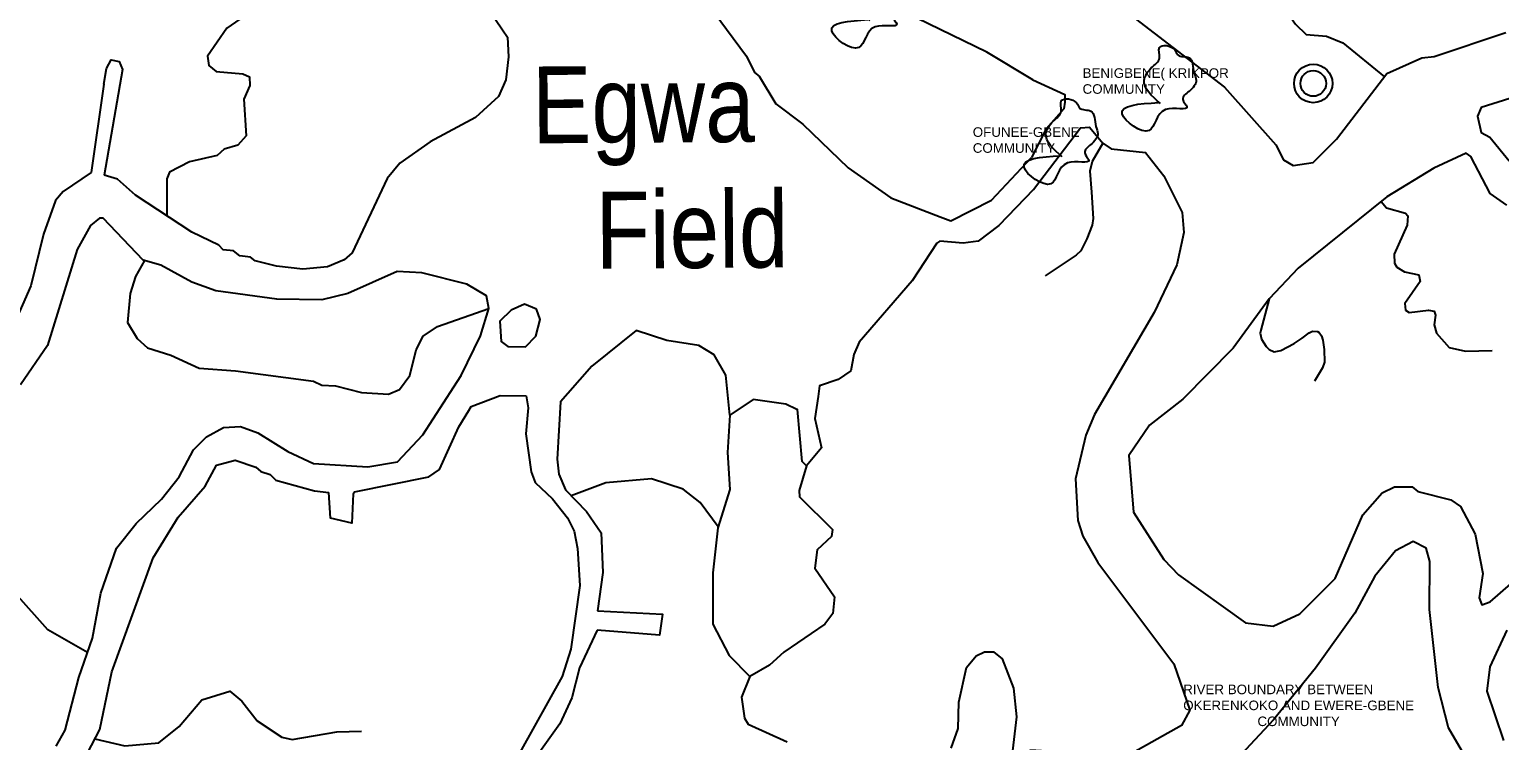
# Model space of a CAD drawing. Header units: metres. Extents: x 321186 to 621985, y 106829 to 204599.
# Drawn here: x 337609 to 343347, y 173789 to 176564 of the extents above; entities that cross this region are included whole.
import ezdxf
from ezdxf.enums import TextEntityAlignment as Align

# ---------------------------------------------------------------- set-up
doc = ezdxf.new("R2010")
doc.units = ezdxf.units.M
doc.header["$MEASUREMENT"] = 0
doc.layers.get('0').update_dxf_attribs({"linetype": 'CONTINUOUS'})
for name, color, linetype in [('11', 7, 'CONTINUOUS'), ('17', 7, 'CONTINUOUS'), ('18', 7, 'CONTINUOUS'), ('62', 7, 'CONTINUOUS')]:
    doc.layers.add(name, color=color, linetype=linetype)
doc.styles.get("Standard").update_dxf_attribs({"font": 'txt', "height": 0.2})

# ---------------------------------------------------------------- blocks, each defined once
blk = doc.blocks.new('TOWN')
at = {"layer": '11', "color": 7, "linetype": 'Continuous'}
for radius in [75, 50]:
    blk.add_circle((0, 0), radius, dxfattribs=at)

msp = doc.modelspace()

# ---------------------------------------------------------------- linework, layer by layer
for points in [[(340890.3, 176597.7), (340826.7, 176688.9), (340854.5, 176736.5), (340886.3, 176776.2), (340886.3, 176815.9), (340946, 176807.9), (340957.9, 176788.1), (341001.6, 176776.2), (341021.5, 176716.7), (341029.5, 176688.9), (341001.6, 176645.3), (340977.8, 176613.5), (340993.7, 176585.7), (340910.2, 176573.8), (340845.7, 176492.7), (340740.9, 176557.4), (340882.4, 176601.6)], [(342023.3, 176274.3), (341959.7, 176365.5), (341987.5, 176413.1), (342019.3, 176452.8), (342019.3, 176492.5), (342078.9, 176484.5), (342090.9, 176464.7), (342134.6, 176452.8), (342154.5, 176393.3), (342162.4, 176365.5), (342134.6, 176321.9), (342110.7, 176290.1), (342126.6, 176262.4), (342043.2, 176250.5), (341978.7, 176169.3), (341873.9, 176234), (342015.3, 176278.2)], [(341640, 176066.3), (341576.4, 176157.6), (341604.2, 176205.2), (341636, 176244.8), (341636, 176284.5), (341695.6, 176276.6), (341707.6, 176256.8), (341751.3, 176244.8), (341771.2, 176185.3), (341779.1, 176157.6), (341751.3, 176113.9), (341727.5, 176082.2), (341743.4, 176054.4), (341659.9, 176042.5), (341595.4, 175961.4), (341490.6, 176026.1), (341632, 176070.3)]]:
    msp.add_spline(points, degree=3)
at = {"layer": '17', "color": 151, "linetype": 'Continuous'}
for points in [[(341525.2, 176367.4), (341345.2, 176474.8), (341026.6, 176629.8), (340842.6, 176761.6), (340694.4, 176909.9), (340580.7, 176975.9), (340524.1, 176967.7), (340427.7, 176907.9), (340257.8, 176847), (340213.5, 176811.8), (340199.1, 176765.7), (340229.2, 176701.6), (340407.5, 176458.8), (340439.3, 176395.9), (340457.3, 176381.5), (340521.8, 176273.6), (340627.6, 176194), (340804.7, 176024.1), (340970.4, 175907.1), (341163.8, 175833)], [(341525.2, 176367.4), (341345.2, 176474.8), (341026.6, 176629.8), (340842.6, 176761.6), (340694.4, 176909.9), (340580.7, 176975.9), (340524.1, 176967.7), (340427.7, 176907.9), (340257.8, 176847), (340213.5, 176811.8), (340199.1, 176765.7), (340229.2, 176701.6), (340407.5, 176458.8), (340439.3, 176395.9), (340457.3, 176381.5), (340521.8, 176273.6), (340627.6, 176194), (340804.7, 176024.1), (340970.4, 175907.1), (341163.8, 175833)], [(341521.2, 176803.2), (341708.1, 176696.2), (341925.5, 176604.9), (342273.1, 176338.7), (342473.4, 176112.7), (342503.8, 176054.7), (342540.8, 176032), (342618.6, 176044.4), (342710.5, 176134.9), (342906.9, 176391.6), (343043.5, 176453.2), (343091.1, 176457.4), (343370.7, 176551.5)], [(341521.2, 176803.2), (341708.1, 176696.2), (341925.5, 176604.9), (342273.1, 176338.7), (342473.4, 176112.7), (342503.8, 176054.7), (342540.8, 176032), (342618.6, 176044.4), (342710.5, 176134.9), (342906.9, 176391.6), (343043.5, 176453.2), (343091.1, 176457.4), (343370.7, 176551.5)], [(339455.5, 176562), (339475.4, 176532.9), (339479.3, 176456), (339468.7, 176366.6), (339440.1, 176301.4), (339350.4, 176220.5), (339173, 176125.4), (339055.1, 176041.2), (339005.1, 175981.6), (338868, 175692.2), (338837.6, 175664.2), (338771.8, 175637.6), (338676.3, 175628.4), (338573.6, 175639.7), (338490.4, 175660.8), (338471.5, 175675.6), (338430.5, 175679.7), (338406, 175699.9), (338365, 175704.1), (338348.1, 175722), (338242.8, 175773), (338023.4, 175916.9), (337952.9, 175978.9), (337900.7, 175995.1)], [(339455.5, 176562), (339475.4, 176532.9), (339479.3, 176456), (339468.7, 176366.6), (339440.1, 176301.4), (339350.4, 176220.5), (339173, 176125.4), (339055.1, 176041.2), (339005.1, 175981.6), (338868, 175692.2), (338837.6, 175664.2), (338771.8, 175637.6), (338676.3, 175628.4), (338573.6, 175639.7), (338490.4, 175660.8), (338471.5, 175675.6), (338430.5, 175679.7), (338406, 175699.9), (338365, 175704.1), (338348.1, 175722), (338242.8, 175773), (338023.4, 175916.9), (337952.9, 175978.9), (337900.7, 175995.1)], [(343829.9, 176433.7), (343275.4, 176259.5), (343259.9, 176225.5), (343275, 176160.8), (343309, 176142.7), (343383.6, 176051.4)], [(343829.9, 176433.7), (343275.4, 176259.5), (343259.9, 176225.5), (343275, 176160.8), (343309, 176142.7), (343383.6, 176051.4)], [(341525.2, 176367.4), (341650.2, 176309.7), (341650.4, 176279.8), (341646.3, 176254.2), (341577.2, 176175.7), (341519.4, 176063.9)], [(341525.2, 176367.4), (341650.2, 176309.7), (341650.4, 176279.8), (341646.3, 176254.2), (341577.2, 176175.7), (341519.4, 176063.9)], [(341528.1, 175939.2), (341711.7, 176179.4), (341746.4, 176181.9), (341797.9, 176119.4), (341830.8, 176097.7), (341964.7, 176083.6), (342036.9, 175991.8), (342108.2, 175849.6), (342114.8, 175770.9), (342087.5, 175645.3), (341998.7, 175459.1), (341765.1, 175061), (341732.4, 174980.2), (341691.4, 174810.3), (341700.4, 174647.3), (341720.4, 174587.1), (341778.9, 174483.2), (342075.3, 174087.9), (342137.8, 173907.6), (342104.7, 173848.1), (341915.7, 173741.9), (341836.4, 173733.1), (341513.8, 173752)], [(341528.1, 175939.2), (341711.7, 176179.4), (341746.4, 176181.9), (341797.9, 176119.4), (341830.8, 176097.7), (341964.7, 176083.6), (342036.9, 175991.8), (342108.2, 175849.6), (342114.8, 175770.9), (342087.5, 175645.3), (341998.7, 175459.1), (341765.1, 175061), (341732.4, 174980.2), (341691.4, 174810.3), (341700.4, 174647.3), (341720.4, 174587.1), (341778.9, 174483.2), (342075.3, 174087.9), (342137.8, 173907.6), (342104.7, 173848.1), (341915.7, 173741.9), (341836.4, 173733.1), (341513.8, 173752)], [(343374.8, 175877.4), (343309.5, 175923.7), (343235, 176067.2), (343216.6, 176080.6), (343090.7, 176021.6), (342906.8, 175910), (342560.7, 175631.6), (342446.9, 175512.2), (342307.5, 175319.4), (342110.6, 175121.2), (341980, 175019.9), (341900.3, 174901.6), (341918.1, 174680.5), (342035.8, 174495.9), (342093.4, 174435.5), (342355.1, 174248), (342463.3, 174235.8), (342566.5, 174283), (342705.5, 174421.3), (342813, 174670.2), (342888.6, 174756.1), (342937, 174779.1), (343005.3, 174778.4), (343027.1, 174761), (343156.8, 174727.7), (343194.1, 174702), (343250.9, 174594.3), (343281.9, 174441.3), (343266.7, 174345.4), (343277.5, 174319.1), (343310.6, 174330.1), (343431.5, 174436.2)], [(343374.8, 175877.4), (343309.5, 175923.7), (343235, 176067.2), (343216.6, 176080.6), (343090.7, 176021.6), (342906.8, 175910), (342560.7, 175631.6), (342446.9, 175512.2), (342307.5, 175319.4), (342110.6, 175121.2), (341980, 175019.9), (341900.3, 174901.6), (341918.1, 174680.5), (342035.8, 174495.9), (342093.4, 174435.5), (342355.1, 174248), (342463.3, 174235.8), (342566.5, 174283), (342705.5, 174421.3), (342813, 174670.2), (342888.6, 174756.1), (342937, 174779.1), (343005.3, 174778.4), (343027.1, 174761), (343156.8, 174727.7), (343194.1, 174702), (343250.9, 174594.3), (343281.9, 174441.3), (343266.7, 174345.4), (343277.5, 174319.1), (343310.6, 174330.1), (343431.5, 174436.2)], [(337849.5, 176005.1), (337741.2, 175930.9), (337710.3, 175896), (337664.1, 175765.3), (337614.2, 175563.2), (337517.2, 175340.4), (337410.9, 175190.4), (337327, 175106.8), (337232.9, 175044.6), (337102.7, 175012.1), (337068.3, 175014.2), (336983.3, 175058.6), (336916.2, 175153.5), (336907.7, 175309.4), (336836.9, 175579.8), (336787.7, 175620.7), (336747.4, 175623.3), (336635.7, 175655.3), (336619.5, 175667.6), (336616.3, 175668.1)], [(337849.5, 176005.1), (337741.2, 175930.9), (337710.3, 175896), (337664.1, 175765.3), (337614.2, 175563.2), (337517.2, 175340.4), (337410.9, 175190.4), (337327, 175106.8), (337232.9, 175044.6), (337102.7, 175012.1), (337068.3, 175014.2), (336983.3, 175058.6), (336916.2, 175153.5), (336907.7, 175309.4), (336836.9, 175579.8), (336787.7, 175620.7), (336747.4, 175623.3), (336635.7, 175655.3), (336619.5, 175667.6), (336616.3, 175668.1)], [(339140.5, 175613.5), (339044.7, 175619), (338851.8, 175532.8), (338749.6, 175508.2), (338575, 175511.6), (338337, 175543.7), (338242.2, 175578), (338121.9, 175643.8), (338052.4, 175663.7), (337896.9, 175827.5), (337882.3, 175827.7), (337846.9, 175798.8), (337794.9, 175704.6), (337679.6, 175330.2), (337574, 175176.5)], [(339140.5, 175613.5), (339044.7, 175619), (338851.8, 175532.8), (338749.6, 175508.2), (338575, 175511.6), (338337, 175543.7), (338242.2, 175578), (338121.9, 175643.8), (338052.4, 175663.7), (337896.9, 175827.5), (337882.3, 175827.7), (337846.9, 175798.8), (337794.9, 175704.6), (337679.6, 175330.2), (337574, 175176.5)], [(341157.9, 175734.3), (341149.8, 175729.7), (341054, 175582.2), (340847.6, 175343), (340826, 175295.3), (340814.6, 175231.6), (340764.7, 175197.5), (340693, 175172.5), (340686.7, 175131.7)], [(341157.9, 175734.3), (341149.8, 175729.7), (341054, 175582.2), (340847.6, 175343), (340826, 175295.3), (340814.6, 175231.6), (340764.7, 175197.5), (340693, 175172.5), (340686.7, 175131.7)], [(339265.5, 175169.2), (339293.6, 175212.8), (339369.2, 175368), (339402.3, 175474.8), (339393, 175524.3), (339316.2, 175569.8), (339140.5, 175613.5)], [(339265.5, 175169.2), (339293.6, 175212.8), (339369.2, 175368), (339402.3, 175474.8), (339393, 175524.3), (339316.2, 175569.8), (339140.5, 175613.5)], [(339587.6, 175472.1), (339540.7, 175492.1), (339488.8, 175468.5), (339445, 175425.1), (339450.3, 175345.9), (339476.5, 175325.9), (339544.7, 175325.1), (339585.9, 175366.6), (339602.5, 175431.9), (339587.6, 175472.1)], [(339587.6, 175472.1), (339540.7, 175492.1), (339488.8, 175468.5), (339445, 175425.1), (339450.3, 175345.9), (339476.5, 175325.9), (339544.7, 175325.1), (339585.9, 175366.6), (339602.5, 175431.9), (339587.6, 175472.1)], [(340604.3, 175080.9), (340561.4, 175101.7), (340433.9, 175120.3), (340341.9, 175058.8), (340326.5, 175214.3), (340280.7, 175293.4), (340220.9, 175329.9), (340096, 175350.5), (339976.6, 175389.4), (339803.7, 175249.8), (339710, 175142.5)], [(340604.3, 175080.9), (340561.4, 175101.7), (340433.9, 175120.3), (340341.9, 175058.8), (340326.5, 175214.3), (340280.7, 175293.4), (340220.9, 175329.9), (340096, 175350.5), (339976.6, 175389.4), (339803.7, 175249.8), (339710, 175142.5)], [(343467.4, 173385.8), (343338.3, 173576.1), (343243.7, 173674.3), (343147.4, 173838.5), (343107.5, 173996.8), (343073.5, 174301), (343075.1, 174487.4), (343060.5, 174539.4), (343009.9, 174566.4), (342940, 174529.4), (342859.8, 174430.5), (342781.7, 174286.5), (342628.9, 174071.8), (342464.5, 173869.4), (342283.6, 173676.8), (342156.3, 173566.4), (342045.8, 173528.2), (341954.8, 173511.9), (341517.7, 173536.7)], [(343467.4, 173385.8), (343338.3, 173576.1), (343243.7, 173674.3), (343147.4, 173838.5), (343107.5, 173996.8), (343073.5, 174301), (343075.1, 174487.4), (343060.5, 174539.4), (343009.9, 174566.4), (342940, 174529.4), (342859.8, 174430.5), (342781.7, 174286.5), (342628.9, 174071.8), (342464.5, 173869.4), (342283.6, 173676.8), (342156.3, 173566.4), (342045.8, 173528.2), (341954.8, 173511.9), (341517.7, 173536.7)], [(343375, 174219.8), (343308.4, 174077.4), (343296.5, 173982.3), (343362.1, 173789.5)], [(343375, 174219.8), (343308.4, 174077.4), (343296.5, 173982.3), (343362.1, 173789.5)]]:
    msp.add_lwpolyline(points, dxfattribs=at)
at = {"layer": '18', "color": 143, "linetype": 'Continuous'}
for p, q in [((337899.4, 176349.8), (337849.5, 176005.1)), ((337899.4, 176349.8), (337849.5, 176005.1)), ((338872.9, 174752.2), (338877.4, 174759.4)), ((338872.9, 174752.2), (338877.4, 174759.4))]:
    msp.add_line(p, q, dxfattribs=at)
for points in [[(337577.1, 177181.3), (337710, 177175), (337785.6, 177213.9), (337890.9, 177304.1), (338006.1, 177371.4), (338134.1, 177464.5), (338268, 177582.3), (338345.9, 177684.2), (338403.5, 177725.7), (338676.1, 177774.6), (338740, 177776.7), (338756.8, 177760.2), (338751.5, 177599.7), (338758.4, 177489.7), (338838.6, 177430.8), (338989.1, 177345.3), (338987.3, 177299.7), (338917.3, 177149.6), (338922.3, 177101.7), (338960.4, 176987.4), (339023.7, 176931.3), (339140.9, 176879), (339400.8, 176642.2), (339455.5, 176562)], [(337577.1, 177181.3), (337710, 177175), (337785.6, 177213.9), (337890.9, 177304.1), (338006.1, 177371.4), (338134.1, 177464.5), (338268, 177582.3), (338345.9, 177684.2), (338403.5, 177725.7), (338676.1, 177774.6), (338740, 177776.7), (338756.8, 177760.2), (338751.5, 177599.7), (338758.4, 177489.7), (338838.6, 177430.8), (338989.1, 177345.3), (338987.3, 177299.7), (338917.3, 177149.6), (338922.3, 177101.7), (338960.4, 176987.4), (339023.7, 176931.3), (339140.9, 176879), (339400.8, 176642.2), (339455.5, 176562)], [(342248.4, 177480.8), (342318.9, 177393), (342332.2, 177337.6), (342331, 177302.9), (342281.9, 177189.1), (342307.5, 177080.5), (342335.9, 177018.8), (342446.8, 176899), (342475.3, 176822.3), (342503.6, 176650.1), (342550.3, 176584.6), (342591.3, 176543.8), (342671.6, 176536.8), (342734.8, 176511.8), (342897, 176378.7)], [(342248.4, 177480.8), (342318.9, 177393), (342332.2, 177337.6), (342331, 177302.9), (342281.9, 177189.1), (342307.5, 177080.5), (342335.9, 177018.8), (342446.8, 176899), (342475.3, 176822.3), (342503.6, 176650.1), (342550.3, 176584.6), (342591.3, 176543.8), (342671.6, 176536.8), (342734.8, 176511.8), (342897, 176378.7)], [(338544.9, 176697.7), (338501, 176653.3), (338379.3, 176568.4), (338304.1, 176459.7), (338309.5, 176423.2), (338338.3, 176399.1), (338441.4, 176390.3), (338467.5, 176378.7), (338468.9, 176344.9), (338445.4, 176291.9), (338454.9, 176147.9), (338422.5, 176112.4), (338368.4, 176096), (338341.5, 176071.6), (338234, 176047.2), (338155.7, 176006.1), (338145, 175981), (338145.7, 175836.7)], [(338544.9, 176697.7), (338501, 176653.3), (338379.3, 176568.4), (338304.1, 176459.7), (338309.5, 176423.2), (338338.3, 176399.1), (338441.4, 176390.3), (338467.5, 176378.7), (338468.9, 176344.9), (338445.4, 176291.9), (338454.9, 176147.9), (338422.5, 176112.4), (338368.4, 176096), (338341.5, 176071.6), (338234, 176047.2), (338155.7, 176006.1), (338145, 175981), (338145.7, 175836.7)], [(337899.4, 176349.8), (337910.2, 176411.1), (337927.4, 176444.6), (337959.7, 176438.8), (337972.6, 176407.3), (337900.7, 175995.1)], [(337899.4, 176349.8), (337910.2, 176411.1), (337927.4, 176444.6), (337959.7, 176438.8), (337972.6, 176407.3), (337900.7, 175995.1)], [(341797.9, 176119.4), (341756.9, 176048.3), (341746.9, 176010.7), (341753.7, 175928.4), (341760.4, 175826.5), (341756.4, 175799.4), (341736.2, 175747), (341711.9, 175700.3), (341693.9, 175682.6), (341572.9, 175601.8)], [(341797.9, 176119.4), (341756.9, 176048.3), (341746.9, 176010.7), (341753.7, 175928.4), (341760.4, 175826.5), (341756.4, 175799.4), (341736.2, 175747), (341711.9, 175700.3), (341693.9, 175682.6), (341572.9, 175601.8)], [(341163.8, 175833), (341205.6, 175817), (341363.7, 175897.4), (341519.4, 176063.9)], [(341163.8, 175833), (341205.6, 175817), (341363.7, 175897.4), (341519.4, 176063.9)], [(341528.1, 175939.2), (341391.8, 175799), (341311.9, 175737.2), (341253.8, 175729.2), (341162.5, 175736.9), (341157.9, 175734.3)], [(341528.1, 175939.2), (341391.8, 175799), (341311.9, 175737.2), (341253.8, 175729.2), (341162.5, 175736.9), (341157.9, 175734.3)], [(342884, 175891.6), (342905.6, 175867.5), (342979.1, 175847), (342988.9, 175836.9), (342985.7, 175799.7), (342934.8, 175686.8), (342936.9, 175651), (342945.1, 175636.5), (342975.1, 175617.5), (343032.2, 175605.5), (343037.4, 175580), (342976.3, 175493.7), (342979.9, 175467.6), (342994.1, 175458.5), (343069.8, 175468.5), (343091, 175464), (343096.8, 175448.6), (343091.2, 175411.1), (343101, 175378.7), (343150.2, 175322.7), (343213.1, 175308.4), (343317.4, 175310.4)], [(342884, 175891.6), (342905.6, 175867.5), (342979.1, 175847), (342988.9, 175836.9), (342985.7, 175799.7), (342934.8, 175686.8), (342936.9, 175651), (342945.1, 175636.5), (342975.1, 175617.5), (343032.2, 175605.5), (343037.4, 175580), (342976.3, 175493.7), (342979.9, 175467.6), (342994.1, 175458.5), (343069.8, 175468.5), (343091, 175464), (343096.8, 175448.6), (343091.2, 175411.1), (343101, 175378.7), (343150.2, 175322.7), (343213.1, 175308.4), (343317.4, 175310.4)], [(338058.3, 175662), (338023.2, 175599), (338001.8, 175533.1), (337992.3, 175420.1), (338030, 175357.5), (338069.1, 175321), (338160.2, 175293.3), (338271.4, 175242.3), (338412.9, 175232.2), (338717.4, 175191), (338750.1, 175175), (338803.6, 175173.2), (338904.4, 175146.8), (339010.7, 175140.1), (339053.1, 175159.2), (339094.1, 175213), (339118.3, 175313.6), (339145.5, 175366.6), (339202.2, 175405), (339402.3, 175474.8)], [(338058.3, 175662), (338023.2, 175599), (338001.8, 175533.1), (337992.3, 175420.1), (338030, 175357.5), (338069.1, 175321), (338160.2, 175293.3), (338271.4, 175242.3), (338412.9, 175232.2), (338717.4, 175191), (338750.1, 175175), (338803.6, 175173.2), (338904.4, 175146.8), (339010.7, 175140.1), (339053.1, 175159.2), (339094.1, 175213), (339118.3, 175313.6), (339145.5, 175366.6), (339202.2, 175405), (339402.3, 175474.8)], [(342446.9, 175512.2), (342414.3, 175389.7), (342412.9, 175378.7), (342417.5, 175355), (342435.1, 175325.9), (342447, 175315), (342466.6, 175306.3), (342492.6, 175310.3), (342545.1, 175338.1), (342576.1, 175359.4), (342603.2, 175379.9), (342616.5, 175386.1), (342636, 175385.4), (342642.4, 175381.3), (342651.8, 175368.4), (342657.4, 175351.2), (342662.6, 175314.3), (342664, 175265.1), (342656.1, 175242.8), (342623.8, 175191.3)], [(342446.9, 175512.2), (342414.3, 175389.7), (342412.9, 175378.7), (342417.5, 175355), (342435.1, 175325.9), (342447, 175315), (342466.6, 175306.3), (342492.6, 175310.3), (342545.1, 175338.1), (342576.1, 175359.4), (342603.2, 175379.9), (342616.5, 175386.1), (342636, 175385.4), (342642.4, 175381.3), (342651.8, 175368.4), (342657.4, 175351.2), (342662.6, 175314.3), (342664, 175265.1), (342656.1, 175242.8), (342623.8, 175191.3)], [(337712.7, 173767.9), (337748.9, 173830), (337801.5, 174035.3), (337855.3, 174188.9), (337887.9, 174364.2), (337949.1, 174539.5), (338025.2, 174636.1), (338125, 174730.8), (338193.1, 174817.9), (338249, 174923.6), (338300.6, 174973.7), (338366.5, 175010.5), (338432.4, 175014), (338500, 174989.7), (338617.1, 174917.2), (338717.9, 174870.1), (338929.7, 174857.1), (339045.9, 174876.4), (339144.8, 174982.3), (339265.5, 175169.2)], [(337712.7, 173767.9), (337748.9, 173830), (337801.5, 174035.3), (337855.3, 174188.9), (337887.9, 174364.2), (337949.1, 174539.5), (338025.2, 174636.1), (338125, 174730.8), (338193.1, 174817.9), (338249, 174923.6), (338300.6, 174973.7), (338366.5, 175010.5), (338432.4, 175014), (338500, 174989.7), (338617.1, 174917.2), (338717.9, 174870.1), (338929.7, 174857.1), (339045.9, 174876.4), (339144.8, 174982.3), (339265.5, 175169.2)], [(339323.3, 175076.7), (339332.4, 175091.9), (339446.4, 175135.3), (339547.1, 175134.4)], [(339323.3, 175076.7), (339332.4, 175091.9), (339446.4, 175135.3), (339547.1, 175134.4)], [(339547.1, 175134.4), (339555.9, 175087.5), (339545.8, 174985.5), (339566.9, 174837.9), (339583.1, 174795.6), (339650.9, 174732.8), (339709.2, 174658), (339735.1, 174606.4), (339748.6, 174539.1), (339756.9, 174394), (339722.1, 174146.2), (339687.8, 174039.2), (339523.1, 173743.2)], [(339547.1, 175134.4), (339555.9, 175087.5), (339545.8, 174985.5), (339566.9, 174837.9), (339583.1, 174795.6), (339650.9, 174732.8), (339709.2, 174658), (339735.1, 174606.4), (339748.6, 174539.1), (339756.9, 174394), (339722.1, 174146.2), (339687.8, 174039.2), (339523.1, 173743.2)], [(339710, 175142.5), (339682.2, 175110.7), (339669, 174886.6), (339674.9, 174827.9), (339701.1, 174766.8), (339783.2, 174683.2), (339840.1, 174599.6), (339846.5, 174445.4), (339826.6, 174295.8)], [(339710, 175142.5), (339682.2, 175110.7), (339669, 174886.6), (339674.9, 174827.9), (339701.1, 174766.8), (339783.2, 174683.2), (339840.1, 174599.6), (339846.5, 174445.4), (339826.6, 174295.8)], [(340686.7, 175131.7), (340673.6, 175046), (340700.5, 174931.2), (340641.9, 174861.3), (340624.2, 174878.3), (340606.1, 175080.1), (340604.3, 175080.9)], [(340686.7, 175131.7), (340673.6, 175046), (340700.5, 174931.2), (340641.9, 174861.3), (340624.2, 174878.3), (340606.1, 175080.1), (340604.3, 175080.9)], [(338877.4, 174759.4), (339167.9, 174817.5), (339209.2, 174847.2), (339285.1, 175012.7), (339323.3, 175076.7)], [(338877.4, 174759.4), (339167.9, 174817.5), (339209.2, 174847.2), (339285.1, 175012.7), (339323.3, 175076.7)], [(340341.9, 175058.8), (340333.5, 174912.4), (340342.3, 174768.3), (340295.8, 174619.7), (340275.9, 174443.1), (340276.2, 174243.6), (340339.7, 174120.9), (340421.1, 174039.2)], [(340341.9, 175058.8), (340333.5, 174912.4), (340342.3, 174768.3), (340295.8, 174619.7), (340275.9, 174443.1), (340276.2, 174243.6), (340339.7, 174120.9), (340421.1, 174039.2)], [(337834.9, 173740.1), (337883.5, 173832.6), (337930.4, 174057.2), (338092, 174502.6), (338189.8, 174660.7), (338294.7, 174782.1), (338338.9, 174864.1), (338411.8, 174883.5), (338492.1, 174855.5), (338511.5, 174838.9), (338548.1, 174827.5), (338571.1, 174805.4), (338721.1, 174763.5), (338778, 174756.8)], [(337834.9, 173740.1), (337883.5, 173832.6), (337930.4, 174057.2), (338092, 174502.6), (338189.8, 174660.7), (338294.7, 174782.1), (338338.9, 174864.1), (338411.8, 174883.5), (338492.1, 174855.5), (338511.5, 174838.9), (338548.1, 174827.5), (338571.1, 174805.4), (338721.1, 174763.5), (338778, 174756.8)], [(340641.9, 174861.3), (340612.8, 174764.8), (340614.1, 174739.8), (340743, 174612.2), (340739.2, 174585.3), (340682.8, 174533.2), (340674.6, 174462.2), (340750.9, 174350.2), (340744.4, 174285.5), (340712.7, 174243.9), (340553.4, 174134.1), (340497.4, 174083), (340421.1, 174039.2), (340388.1, 173959), (340400.3, 173877.1), (340413.9, 173853), (340566.8, 173783.9)], [(340641.9, 174861.3), (340612.8, 174764.8), (340614.1, 174739.8), (340743, 174612.2), (340739.2, 174585.3), (340682.8, 174533.2), (340674.6, 174462.2), (340750.9, 174350.2), (340744.4, 174285.5), (340712.7, 174243.9), (340553.4, 174134.1), (340497.4, 174083), (340421.1, 174039.2), (340388.1, 173959), (340400.3, 173877.1), (340413.9, 173853), (340566.8, 173783.9)], [(340296.7, 174622.5), (340226.7, 174717.4), (340160.8, 174770.4), (340036.6, 174810.7), (339858, 174794.4), (339723.4, 174744.1)], [(340296.7, 174622.5), (340226.7, 174717.4), (340160.8, 174770.4), (340036.6, 174810.7), (339858, 174794.4), (339723.4, 174744.1)], [(338872.9, 174752.2), (338867.3, 174636.7), (338784, 174656.3), (338778, 174756.8)], [(338872.9, 174752.2), (338867.3, 174636.7), (338784, 174656.3), (338778, 174756.8)], [(337835.7, 174133), (337680.9, 174221.7), (337416.4, 174516.6), (337326.5, 174509.3), (337311.1, 174498.8), (337259.3, 174404), (337255.1, 174316.1), (337292.4, 174161.3), (337383.4, 174055), (337424.3, 173982.6), (337430.9, 173944.3), (337401.1, 173907.2), (337319.4, 173888.5), (337157.4, 173899.1), (337028.2, 173921.3), (336901.2, 173969.1), (336841.6, 174004.4), (336739.9, 174085.7), (336715.2, 174079.1), (336657.7, 174091.5), (336603.5, 174073.3), (336522.3, 173994.8), (336399, 173695.8)], [(337835.7, 174133), (337680.9, 174221.7), (337416.4, 174516.6), (337326.5, 174509.3), (337311.1, 174498.8), (337259.3, 174404), (337255.1, 174316.1), (337292.4, 174161.3), (337383.4, 174055), (337424.3, 173982.6), (337430.9, 173944.3), (337401.1, 173907.2), (337319.4, 173888.5), (337157.4, 173899.1), (337028.2, 173921.3), (336901.2, 173969.1), (336841.6, 174004.4), (336739.9, 174085.7), (336715.2, 174079.1), (336657.7, 174091.5), (336603.5, 174073.3), (336522.3, 173994.8), (336399, 173695.8)], [(339826.6, 174295.8), (340079.1, 174281.7), (340068.5, 174200.9), (339824.3, 174219.4)], [(339826.6, 174295.8), (340079.1, 174281.7), (340068.5, 174200.9), (339824.3, 174219.4)], [(339824.3, 174219.4), (339756, 174073.2), (339725.8, 173955.8), (339678.4, 173853.8), (339548.3, 173672.2), (339333, 173524.1), (339263, 173497.4), (339216.1, 173481.9), (339182.6, 173451), (339109.5, 173295.5), (339055.3, 173266.7), (338912.7, 173215.8), (338821.6, 173194.4)], [(339824.3, 174219.4), (339756, 174073.2), (339725.8, 173955.8), (339678.4, 173853.8), (339548.3, 173672.2), (339333, 173524.1), (339263, 173497.4), (339216.1, 173481.9), (339182.6, 173451), (339109.5, 173295.5), (339055.3, 173266.7), (338912.7, 173215.8), (338821.6, 173194.4)], [(341206.6, 173759), (341234.1, 173836), (341236.2, 173938.9), (341266.3, 174073.9), (341303.7, 174119.9), (341335.8, 174134.8), (341371.7, 174135.1), (341405.1, 174107.6), (341449.7, 173994.1), (341460.9, 173881.4), (341445.8, 173748.7)], [(341206.6, 173759), (341234.1, 173836), (341236.2, 173938.9), (341266.3, 174073.9), (341303.7, 174119.9), (341335.8, 174134.8), (341371.7, 174135.1), (341405.1, 174107.6), (341449.7, 173994.1), (341460.9, 173881.4), (341445.8, 173748.7)], [(337864.2, 173795.7), (337981.7, 173769.2), (338114.1, 173780.9), (338193.6, 173844.6), (338281.8, 173948.4), (338390.5, 173982.4), (338438.1, 173942.4), (338497.5, 173866.5), (338593.6, 173801.8), (338634.5, 173793.8), (338808.2, 173823.1), (338905, 173825.8)], [(337864.2, 173795.7), (337981.7, 173769.2), (338114.1, 173780.9), (338193.6, 173844.6), (338281.8, 173948.4), (338390.5, 173982.4), (338438.1, 173942.4), (338497.5, 173866.5), (338593.6, 173801.8), (338634.5, 173793.8), (338808.2, 173823.1), (338905, 173825.8)]]:
    msp.add_lwpolyline(points, dxfattribs=at)

# ---------------------------------------------------------------- block references
at = {"layer": '11', "color": 7, "linetype": 'Continuous'}
msp.add_blockref('TOWN', (342619.5, 176352.7), dxfattribs=at)
msp.add_blockref('TOWN', (342619.5, 176352.7), dxfattribs=at)

# ---------------------------------------------------------------- texts
at = {"char_height": 37.325, "width": 5525.486, "attachment_point": 1, "rotation": 359.99255}
for s, insert in [('{\\fArial|b0|i0|c0|p34;BENIGBENE( KRIKPOR \\PCOMMUNITY}', (341719.1, 176411.9)), ('{\\fArial|b0|i0|c0|p34;OFUNEE-GBENE\\PCOMMUNITY}', (341290.6, 176181.7)), ('{\\fArial|b0|i0|c0|p34;RIVER BOUNDARY BETWEEN\\POKERENKOKO AND EWERE-GBENE\\P                    COMMUNITY}', (342112, 174007.4))]:
    msp.add_mtext(s, dxfattribs=dict(at, insert=insert))
at = {"layer": '62', "color": 7, "linetype": 'Continuous', "width": 0.866666}
for s, p in [('Egwa', (340005.2, 176226.5)), ('Egwa', (340005.2, 176226.5)), ('Field', (340194.5, 175788.3)), ('Field', (340194.5, 175788.3))]:
    msp.add_text(s, height=299.63, rotation=0.39018, dxfattribs=at).set_placement(p, align=Align.MIDDLE)

doc.saveas('drawing.dxf')
